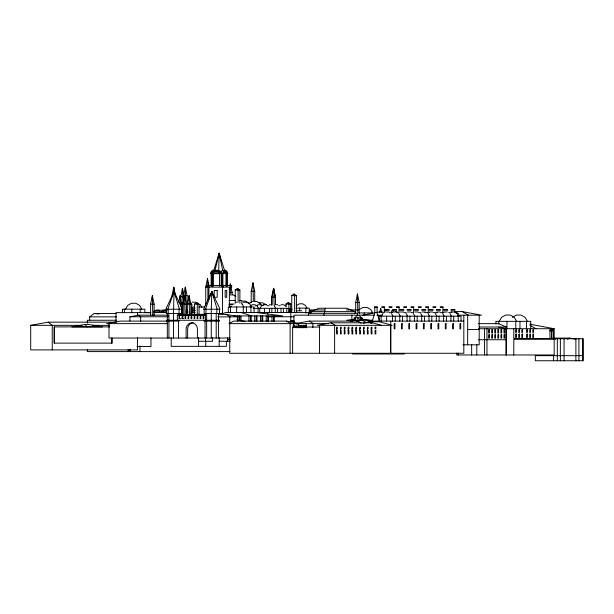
<?xml version="1.0" encoding="UTF-8"?>
<svg xmlns="http://www.w3.org/2000/svg" width="614" height="614" viewBox="0 0 614 614"><rect width="100%" height="100%" fill="white"/><g stroke="black" fill="none" stroke-linecap="round" stroke-linejoin="round"><path stroke-width="0.92" d="M160.062 312.557L159.341 310.231L156.301 310.231L153.899 311.39M161.582 312.557L161.582 311.782L164.782 310.231M205.736 305.78L205.736 287.068L207.494 278.595L209.067 286.224M211.17 286.224L211.17 273.606L212.099 272.639M211.446 286.224L211.446 273.606L211.968 273.606L211.968 286.224M211.7 286.224L211.7 273.606M212.329 286.224L212.329 273.606L214.271 273.614M213.434 286.231L213.434 273.606L212.329 273.606M226.32 286.224L226.589 273.575L226.589 286.224M229.59 306.977L229.59 306.202L231.424 306.202M290.061 311.367L291.427 312.042L291.427 312.549L289.708 312.549M390.765 321.099L390.765 353.28M293.952 327.669L293.96 324.814M293.968 322.91L293.976 321.007L290.952 321.007M218.661 272.831L219.144 253.252L224.586 270.536L223.036 270.29L220.257 271.641M213.066 295.096L211.807 291.558L203.541 309.241L220.065 309.241L211.807 291.558L211.201 313.478M152.234 298.519L152.364 295.695L154.114 304.16L154.114 315.458M173.678 289.079L173.762 287.198L175.52 295.664M179.979 298.519L180.117 295.695L181.867 304.16L181.867 314.514M182.358 291.159L182.496 288.334L183.893 295.111M184.423 299.455L184.607 295.695L186.357 304.16L186.357 314.514M185.244 289.048L185.328 287.168L187.078 295.641L187.078 304.107M189.005 297.575L189.089 295.695L190.839 304.16L190.839 314.514M207.402 280.483L207.494 278.595L207.847 286.124M230.288 285.886L230.373 283.998L230.726 285.694M252.868 284.712L252.96 282.831L254.71 291.305L254.71 301.651M273.383 291.136L273.522 288.319L275.272 296.785M273.614 291.627L273.752 288.803L275.502 297.276L275.502 304.805M357.34 295.879L357.432 293.999L359.182 302.472L359.182 313.762M380.534 310.277L380.626 308.389L381.501 312.626M218.584 255.984L219.144 253.252L220.894 260.528M150.614 315.458L150.614 304.16L152.364 295.695L152.771 315.458M172.012 295.664L173.762 287.198L174.038 292.84M178.712 302.472L180.117 295.695L180.524 306.048M180.739 299.624L180.739 296.8L182.496 288.334L182.895 302.449M183.578 302.226L183.578 295.641L185.328 287.168L185.735 301.282M187.224 314.514L187.339 304.16L189.089 295.695L189.496 314.514M229.321 289.079L229.674 287.39M230.027 285.694L230.373 283.998L230.78 295.296M251.21 302.595L251.21 291.305L252.96 282.831L253.367 301.651M271.994 304.805L271.994 297.276L273.752 288.803L274.151 305.741M355.683 312.818L355.683 302.472L357.432 293.999L357.832 312.818M379.751 312.626L380.626 308.389L380.803 312.158M222.69 270.536L219.144 253.252L214.992 270.567L217.947 270.337L221.37 271.695M372.376 321.099L374.793 312.633L374.793 307.553M325.343 308.236L324.322 313.324M173.271 294.213L174.077 291.558L182.335 309.241L165.811 309.241L174.077 291.558L175.65 295.979M210.725 295.096L211.807 291.558L217.187 309.241M214.071 271.119L213.703 270.551L219.144 253.252M167.775 309.241L174.077 291.558L179.457 309.241M205.506 309.241L211.807 291.558M125.509 309.164L127.689 305.419L131.465 303.255L135.832 303.255L139.616 305.419L141.796 309.164M260.014 308.328L261.349 306.048L263.652 304.736L266.484 304.736M355.329 317.791L356.105 316.463L357.455 315.696M381.455 316.179L383.006 313.524M499.236 321.337L501.569 317.354L505.606 315.051L510.265 315.051L514.302 317.354L516.635 321.337M212.751 272.762L213.027 272.462A6.033 5.372 89.9 0 1 219.121 271.879M179.695 318.559L179.311 314.752L178.927 318.559L180.447 318.559M179.679 315.174L182.327 314.752L182.711 315.174M182.327 314.752L181.944 318.559L183.471 318.559M185.351 314.752L184.96 318.559L185.735 318.559L185.72 315.174L183.087 314.752L182.711 318.559M185.72 315.174L188.368 314.752L188.751 315.174L188.736 318.559L187.984 318.559L188.368 314.752M188.736 315.174L191.384 314.752L191.768 315.174L191.768 318.559L191 318.559L191.384 314.752M191.752 315.174L194.4 314.752L194.784 315.174L194.784 318.559L194.016 318.559L194.4 314.752M194.776 315.174L197.424 314.752L197.808 315.174L197.808 318.559L197.04 318.559L197.424 314.752M197.792 315.174L200.44 314.752L200.824 315.174L200.824 318.559L200.057 318.559L200.44 314.752M200.809 315.174L203.457 314.752L203.84 315.174L203.84 318.559L203.073 318.559L203.457 314.752M203.825 315.174L205.053 314.752L205.437 315.174L205.421 320.255M214.309 271.127L214.877 270.636M89.698 320.255L89.698 316.87L94.188 313.478L116.138 313.478M181.214 303.316L182.381 302.472L183.548 303.316M187.224 304.16L188.391 303.316M194.408 314.514L194.408 304.16L196.741 302.472L199.074 304.16L199.074 314.514M235.223 303.216L235.223 290.038L237.557 288.342L239.89 290.038L239.89 303.216M291.742 295.633L294.075 293.937L296.409 295.633L296.409 312.572L291.742 312.572L291.742 295.633L296.409 295.633M286.024 306.877L286.024 304.053L288.357 302.357L290.698 304.053L290.698 312.518M296.7 305.381L299.463 303.8L302.648 303.8L305.404 305.381L307 308.113M248.931 303.454L252.5 301.42M250.013 306.048L252.316 304.736L254.971 304.736L257.274 306.048L258.609 308.328M255.785 306.048L258.087 304.736L260.75 304.736L262.285 305.611L263.866 304.736M359.489 309.433L363.035 307.414L367.126 307.414L370.664 309.433L372.713 312.933M512.329 317.354L516.366 315.051L521.033 315.051L525.07 317.354L527.395 321.337M567.566 339.258L569.708 338.091L575.94 339.258M213.703 270.551L214.171 270.313M310.768 313.324L310.768 311.628L319.088 308.236L346.703 308.236L355.022 311.628L355.022 313.324M177.339 320.255L177.339 315.174L179.311 314.752M363.242 323.286L368.722 321.751L379.398 321.751L392.185 325.336L317.254 325.336L330.923 322.795L372.445 322.795L370.633 323.302M362.843 315.22L374.855 312.841M376.697 312.472L382.238 311.375M384.088 311.006L385.937 310.638M295.518 323.639L309.187 321.099L357.486 321.099L362.168 320.232L365.913 322.373M448.704 312.633L451.965 312.027M137.513 337.616L137.513 349.896L30.7 349.896L30.7 325.336L48.207 322.158L116.184 322.158M129.907 321.007L129.907 316.77L138.657 315.182L168.198 315.182M85.2 324.491L71.861 326.871L102.354 326.871L89.015 324.491L85.2 324.491L87.096 326.871M355.598 318.95L346.841 320.255L372.598 320.232M214.171 270.613A6.884 3.124 -89.9 0 0 210.418 273.606L213.112 273.598M144.735 312.618L150.468 312.61M192.297 312.61L195.168 312.603M225.745 273.575L227.502 273.575L225.967 273.583L225.967 286.224M205.736 287.068L209.244 287.068M235.223 290.038L239.89 290.038M251.21 291.305L254.71 291.305M229.344 292.471L232.123 292.471L232.123 295.296M183.578 295.641L187.078 295.641M180.739 296.8L182.895 296.8M271.994 297.276L275.502 297.276M229.022 300.538L235.346 300.538M239.836 300.538L241.793 300.538L241.793 304.007M242.668 301.098L245.5 301.098L249.284 303.255M254.994 301.42L256.614 301.42L260.183 303.454L261.418 305.565M191.982 302.18L195.689 302.18M236.029 302.241L236.989 302.241M243.228 302.241L246.736 302.241L249.775 303.976L251.533 306.977M355.683 302.472L359.182 302.472M258.763 302.832L262.769 302.832L266.246 304.813M229.367 304.007L234.087 304.007M286.024 304.053L290.698 304.053M150.614 304.16L154.114 304.16M180.524 304.16L186.357 304.16M187.339 304.16L190.839 304.16M194.408 304.16L199.074 304.16M228.868 304.651L232.698 304.651M269.423 304.736L271.25 304.736M276.108 304.736L277.858 304.736M280.974 304.736L283.63 304.736L285.932 306.048M267.197 305.695L268.986 305.695M278.833 305.695L280.222 305.695M193.594 306.701L194.009 306.701M374.471 306.701L377.395 306.701M381.778 306.701L384.702 306.701M389.076 306.701L392.008 306.701M396.383 306.701L399.315 306.701M403.69 306.701L406.621 306.701M410.996 306.701L413.92 306.701M418.303 306.701L421.227 306.701M425.602 306.701L428.534 306.701M432.908 306.701L435.84 306.701M440.215 306.701L443.147 306.701M199.036 306.977L204.769 306.977M374.471 307.553L377.395 307.553M381.778 307.553L384.702 307.553M389.076 307.553L392.008 307.553M396.383 307.553L399.315 307.553M403.69 307.553L406.621 307.553M410.996 307.553L413.92 307.553M418.303 307.553L421.227 307.553M425.602 307.553L428.534 307.553M432.908 307.553L435.84 307.553M440.215 307.553L443.147 307.553M191.721 308.09L195.175 308.09M296.101 308.113L309.218 308.113L309.218 313.178M253.467 308.328L289.163 308.328L289.163 312.534M290.046 309.272L292.241 309.272M385.224 309.448L389.284 309.448M392.523 309.448L396.59 309.448M399.829 309.448L403.897 309.448M407.136 309.448L411.196 309.448M414.442 309.448L418.502 309.448M421.749 309.448L425.809 309.448M429.056 309.448L433.116 309.448M436.354 309.448L440.422 309.448M443.661 309.448L447.721 309.448M450.968 309.448L455.028 309.448M309.471 309.932L324.407 309.932M346.365 309.932L358.668 309.932M156.301 310.231L166.701 310.231M191.829 310.231L195.014 310.231M163.009 310.231L167.062 310.231M186.034 310.231L187.554 310.231M191.982 310.231L195.267 310.231M385.224 310.293L389.284 310.293M392.523 310.293L396.59 310.293M399.829 310.293L403.897 310.293M407.136 310.293L411.196 310.293M414.442 310.293L418.502 310.293M421.749 310.293L425.809 310.293M429.056 310.293L433.116 310.293M436.354 310.293L440.422 310.293M443.661 310.293L447.721 310.293M450.968 310.293L455.028 310.293M289.693 310.845L291.573 310.845M296.27 310.845L301.904 310.845M309.41 310.845L311.29 310.845M310.768 311.628L355.022 311.628M454.406 311.574L462.112 311.574L481.476 315.174L457.453 315.174M153.968 311.782L166.801 311.782M186.142 311.782L187.976 311.782L186.372 311.006M191.791 311.782L194.546 311.782M385.569 311.989L388.938 311.989M392.876 311.989L396.237 311.989M400.182 311.989L403.544 311.989M407.481 311.989L410.85 311.989M414.788 311.989L418.157 311.989M422.094 311.989L425.464 311.989M429.401 311.989L432.763 311.989M436.707 311.989L440.069 311.989M444.014 311.989L447.376 311.989M451.313 311.989L454.682 311.989M289.708 312.042L291.427 312.042M371.654 312.334L372.483 312.334M150.975 312.633L115.969 312.633L115.969 322.043M153.738 312.633L166.801 312.557M186.142 312.557L187.976 312.557M191.791 312.557L194.546 312.557M374.793 312.633L377.073 312.633L379.49 321.099M382.1 312.633L384.379 312.633L384.379 307.553M389.399 312.633L391.686 312.633M396.705 312.633L398.993 312.633L398.993 307.553M404.012 312.633L406.299 312.633M411.319 312.633L413.598 312.633L413.598 307.553M418.625 312.633L420.905 312.633M424.949 312.633L429.7 312.633M433.231 312.633L437.298 312.633M440.537 312.633L443.953 312.633M358.829 312.933L371.102 312.933M455.803 312.879L457.3 312.879L458.773 313.716M218.024 313.57L222.475 313.57L225.937 312.534L290.798 312.534L290.798 322.212M180.762 314.33L205.283 314.33M218.492 314.33L226.036 314.33L239.706 316.87L217.87 316.87M256.406 312.534L282.663 315.926L233.98 315.926M177.339 315.174L205.437 315.174L205.053 313.478M374.248 315.174L293.945 315.174L293.945 322.373M376.881 315.174L381.893 315.174M89.698 316.87L116.553 316.87M129.907 316.77L168.336 316.77M267.727 316.77L272.34 316.77M274.189 316.77L290.798 316.77M116.737 320.255L87.326 320.255L87.326 323.102M300.069 323.639L286.4 321.099L233.581 321.099L228.968 323.639L328.782 323.639M368.131 321.099L463.823 321.099M167.691 323.639L106.729 323.639L120.398 321.099L179.073 321.099L179.073 320.255M478.291 323.639L498.714 323.639L506.258 327.032L506.258 354.976M30.7 325.336L81.946 325.336M92.484 325.336L109.729 325.336M109.622 326.894L54.185 326.894L54.185 343.119L112.293 343.119L112.293 338.038M320.04 327.032L292.625 327.032L292.625 353.28M479.342 327.032L506.258 327.032M478.529 328.72L554.173 328.72L554.173 338.46M336.602 328.897L337.37 328.897L337.37 327.208L336.602 327.208L336.602 333.978L337.37 333.978L337.37 330.593L336.602 330.593M340.448 328.897L341.215 328.897L341.215 327.208L340.448 327.208L340.448 333.978L341.215 333.978L341.215 330.593L340.448 330.593M344.293 328.897L345.06 328.897L345.06 327.208L344.293 327.208L344.293 333.978L345.06 333.978L345.06 330.593L344.293 330.593M348.138 328.897L348.906 328.897L348.906 327.208L348.138 327.208L348.138 333.978L348.906 333.978L348.906 330.593L348.138 330.593M351.983 328.897L352.751 328.897L352.751 327.208L351.983 327.208L351.983 333.978L352.751 333.978L352.751 330.593L351.983 330.593M355.828 328.897L356.596 328.897L356.596 327.208L355.828 327.208L355.828 333.978L356.596 333.978L356.596 330.593L355.828 330.593M359.674 328.897L360.441 328.897L360.441 327.208L359.674 327.208L359.674 333.978L360.441 333.978L360.441 330.593L359.674 330.593M363.519 328.897L364.286 328.897L364.286 327.208L363.519 327.208L363.519 333.978L364.286 333.978L364.286 330.593L363.519 330.593M367.364 328.897L368.131 328.897L368.131 327.208L367.364 327.208L367.364 333.978L368.131 333.978L368.131 330.593L367.364 330.593M371.209 328.897L371.977 328.897L371.977 327.208L371.209 327.208L371.209 333.978L371.977 333.978L371.977 330.593L371.209 330.593M467.661 329.572L479.196 329.572M551.479 338.46L551.479 330.839L549.975 330.839L549.891 330.401M553.406 338.46L553.406 330.839L551.894 330.839L551.587 329.994M230.089 338.038L109 338.038L109 323.639M554.588 338.091L569.708 338.091M554.526 338.728L583.3 338.728L583.3 360.748L535.331 360.748L535.331 355.667L582.632 355.667M227.648 339.573L230.334 339.573M478.529 339.734L506.113 339.734M198.575 341.269L212.628 341.269L212.628 337.623M219.206 341.269L230.334 341.269M462.902 344.815L479.196 344.815L479.196 315.174M136.93 346.511L150.975 346.511L150.975 338.038M230.058 351.592L87.326 351.592L87.326 349.688M352.543 353.971L404.319 353.971M210.418 273.606L222.89 273.621L222.89 286.224M290.169 312.557L311.16 312.595M291.12 316.793L293.983 316.801M291.182 320.976L294.022 320.992M94.188 313.478L98.892 314.007M360.855 318.95L369.62 320.255M529.798 324.192L554.173 328.72M236.851 319.848L245.339 321.421M391.525 310.653L393.397 311.022M395.27 311.39L397.151 311.766M498.568 327.032L506.113 328.72L506.113 354.976M368.722 321.751L381.501 325.336M241.033 312.534L251.901 315.926M358.967 318.896L361.93 320.255M454.552 311.989L457.246 313.524L458.796 316.179M359.006 315.696L360.357 316.463L361.132 317.791M530.012 325.313L535.976 328.72M462.112 311.574L468.405 315.174M357.486 321.099L361.193 323.217M330.923 322.795L335.367 325.336M309.187 321.099L313.624 323.639M286.4 321.099L290.844 323.639M232.783 294.628L235.807 296.355M226.036 314.33L230.48 316.87M391.087 311.544L392.668 312.511M190.14 302.894L191.898 304.16L191.898 314.514M138.657 315.182L140.683 316.77L140.683 321.475M48.207 322.158L52.244 325.336L52.244 349.896M204.216 314.752L204.6 315.174M201.192 314.752L201.576 315.174M198.176 314.752L198.56 315.174M195.16 314.752L195.544 315.174M192.136 314.752L192.527 315.174M189.12 314.752L189.503 315.174M186.103 314.752L186.487 315.174M183.087 314.752L183.471 315.174M180.063 314.752L180.447 315.174M178.858 315.174L178.474 313.478M220.741 271.334L221.708 273.575L221.738 286.224M449.939 313.524L451.49 316.179M442.633 313.524L444.191 316.179M435.326 313.524L436.884 316.179M428.019 313.524L429.577 316.179M420.72 313.524L422.271 316.179M413.414 313.524L414.964 316.179M406.107 313.524L407.658 316.179M398.801 313.524L400.359 316.179M391.494 313.524L393.052 316.179M274.381 306.048L275.717 308.328M242.154 303.976L243.911 306.977M200.126 304.344L201.868 307.338M290.744 309.272L291.243 310.845M226.313 272.731L226.175 272.432A6.033 2.74 90 0 0 223.957 271.135M294.075 293.937L294.62 295.633L294.62 312.572M288.357 302.357L288.902 304.053L288.902 312.518M237.557 288.342L238.094 290.038L238.094 302.272M196.741 302.472L197.278 304.16L197.278 314.514M182.381 302.472L182.918 304.16L182.918 314.514M231.079 287.39L232.123 292.471M273.652 291.136L273.522 288.319L271.772 296.785L271.772 305.258M174.146 293.423L174.077 291.558L173.47 313.478M582.632 338.728L582.632 360.748M578.918 338.728L578.918 360.748M575.878 338.728L575.878 360.748M564.066 338.728L564.066 360.748M560.359 338.728L560.359 360.748M557.312 338.728L557.312 360.748M554.173 339.312L554.173 354.976L456.709 354.976L456.709 353.073M553.598 355.667L553.598 360.748M551.894 338.46L551.863 330.839A1.696 0.767 -90 0 1 552.638 329.15A1.696 0.767 -90 0 1 553.406 330.839M549.975 338.46L549.944 330.839A1.696 0.767 -90 0 1 550.712 329.15A1.696 0.767 -90 0 1 551.479 330.839M530.734 328.72L530.734 321.337L495.905 321.337L495.905 324.108M526.536 321.337L526.536 328.72M519.966 321.337L519.966 328.72M515.768 321.337L515.768 328.72M514.555 338.46L514.555 339.312M513.803 328.72L513.803 338.46L555.309 338.46L555.309 339.312L513.803 339.312L513.803 354.976M506.987 321.337L506.987 328.72M498.76 321.337L498.76 324.108M486.963 328.72L486.963 354.976M484.569 328.72L484.569 354.976M476.802 344.324L476.802 354.976M471.652 344.324L471.652 354.976M467.661 315.174L467.661 344.815M463.823 315.174L463.823 353.28L229.736 353.28L229.736 316.87M461.022 321.099L461.022 316.179L379.229 316.179L379.229 321.099M458.221 316.179L458.221 321.099M458.213 353.073L458.213 354.976M453.715 316.179L453.715 321.099M450.922 316.179L450.922 321.099M446.409 316.179L446.409 321.099M443.615 316.179L443.615 321.099M442.824 307.553L442.824 312.633M439.102 316.179L439.102 321.099M436.308 316.179L436.308 321.099M431.796 316.179L431.796 321.099M429.002 316.179L429.002 321.099M428.211 307.553L428.211 312.633M424.497 316.179L424.497 321.099M421.695 316.179L421.695 321.099M417.19 316.179L417.19 321.099M414.396 316.179L414.396 321.099M409.883 316.179L409.883 321.099M407.09 316.179L407.09 321.099M402.577 316.179L402.577 321.099M399.783 316.179L399.783 321.099M395.27 316.179L395.27 321.099M392.476 316.179L392.476 321.099M390.673 325.336L390.673 353.28M386.62 316.179L386.62 321.099M381.133 316.179L381.133 321.099M377.073 307.553L377.073 312.633M364.248 312.933L364.248 315.703M362.245 319.433L362.245 317.791L354.217 317.791L354.217 319.433M360.84 317.791L360.84 319.433M357.916 317.791L357.916 319.433M357.402 315.212L357.402 313.324L308.389 313.324L308.389 315.212M355.168 317.791L355.168 319.433M351.853 315.174L351.853 319.671M334.622 325.336L334.622 353.28M324.031 313.324L324.031 315.212M319.533 325.336L319.533 353.28M312.887 323.639L312.887 327.469M306.094 323.639L306.094 327.469M305.864 308.113L305.864 313.178M299.686 308.113L299.686 310.646M298.534 323.639L298.534 327.239M297.022 323.639L297.022 327.239M293.945 325.075L293.945 327.769M293.392 323.639L293.392 327.032M290.391 310.323L290.391 310.845M290.107 323.639L290.107 353.28M286.776 308.328L286.776 312.534M283.392 308.328L283.392 312.534M280.997 308.328L280.997 312.534M277.612 308.328L277.612 312.534M275.226 308.328L275.226 312.534M274.258 315.926L274.258 321.322M273.491 315.926L273.491 321.322M271.979 315.926L271.979 321.322M271.841 308.328L271.841 312.534M269.446 308.328L269.446 312.534M268.495 315.926L268.495 321.322M267.727 312.534L267.727 314.268M267.727 315.926L267.727 321.322M266.215 315.926L266.215 321.322M264.434 308.328L264.434 312.534M262.723 315.926L262.723 321.322M261.955 315.926L261.955 321.322M260.451 315.926L260.451 321.322M259.745 308.328L259.745 312.534M258.118 308.328L258.118 312.534M256.959 315.926L256.959 321.322M256.192 315.926L256.192 321.322M254.68 315.926L254.68 321.322M254.042 312.534L254.042 306.977L228.301 306.977L228.301 312.534M251.195 315.926L251.195 321.322M250.888 306.977L250.888 312.534M250.42 315.926L250.42 321.322M248.916 315.926L248.916 321.322M246.421 306.977L246.421 312.534M243.259 306.977L243.259 312.534M241.033 316.302L241.033 321.007M239.874 315.926L239.874 320.416M239.107 315.926L239.107 320.416M237.595 315.926L237.595 320.416M237.426 316.87L237.426 321.099M236.651 306.977L236.651 312.534M230.45 306.977L230.45 312.534M229.398 287.129L229.398 306.893M227.648 337.723L227.648 341.269M227.119 273.575L227.119 286.224M226.85 273.583L226.85 286.224M226.366 341.269L226.366 346.35L171.199 346.35L171.199 337.846M223.22 285.433L223.22 287.129M222.475 287.129L222.475 314.414M222.007 273.575L222.007 286.224M221.209 273.575L221.209 286.224M219.474 273.575L219.474 286.224M219.474 309.241L219.474 313.478L204.132 313.478L204.132 309.241M219.206 337.623L219.206 346.35M218.561 313.478L218.561 338.038M216.796 309.241L216.796 313.478M216.796 320.255L216.796 321.099M216.205 313.478L216.205 338.038M211.27 313.478L211.27 338.038M211.201 320.255L211.201 321.099M208.898 287.129L208.898 299.363M207.893 287.068L207.893 300.238M206.649 313.478L206.649 338.038M205.959 309.241L205.959 313.478M205.959 320.255L205.959 321.099M205.736 341.269L205.736 346.35M205.467 337.623L205.467 341.269M205.053 321.099L205.053 338.038M204.132 320.255L204.132 321.099L219.474 321.099L219.474 320.255L166.409 320.255L166.409 321.099M198.575 337.57L198.575 346.35M197.424 338.038L197.424 329.15A6.355 5.656 -90 0 0 191.76 322.795A6.355 5.656 -90 0 0 186.103 329.15L186.103 338.038M192.75 308.09L192.75 310.692M187.638 338.038L187.638 329.15A6.355 5.656 -90 0 1 193.303 322.795M185.006 314.514L184.607 295.695L182.857 304.16L182.857 314.514M181.744 309.241L181.744 313.478L166.409 313.478L166.409 309.241M180.831 313.478L180.831 315.174M179.073 309.241L179.073 313.478M178.474 321.099L178.474 338.038M173.539 313.478L173.539 338.038M173.47 320.255L173.47 321.099M168.919 313.478L168.919 338.038M168.228 309.241L168.228 313.478M168.228 320.255L168.228 321.099M167.323 313.478L167.323 338.038M144.843 312.633L144.843 309.164L122.462 309.164L122.462 312.633M140.238 309.164L140.238 312.633M139.969 345.843L139.969 351.592M137.513 312.633L137.513 315.458M131.78 309.164L131.78 312.633M130.168 349.673L130.168 351.592M129.017 349.896L129.017 351.592M128.119 349.896L128.119 351.592M124.412 309.164L124.412 312.633M111.525 338.038L111.525 343.119M54.316 326.894L54.316 343.119M293.239 325.451A3.385 3.016 -90 0 1 294.804 325.451M293.254 325.336A3.385 3.016 -90 0 1 296.171 327.845M303.585 327.845A3.385 1.535 -90 0 1 305.074 325.336A3.385 1.535 -90 0 1 306.555 327.845M299.739 327.845A3.385 1.535 90 0 1 301.228 325.336A3.385 1.535 90 0 1 302.71 327.845M306.317 326.326A3.385 1.535 -90 0 1 306.639 325.788M302.226 327.032A3.385 1.535 -90 0 1 303.761 325.366A3.385 1.535 -90 0 1 305.043 327.845M298.227 327.845A3.385 1.535 90 0 1 299.716 325.336A3.385 1.535 90 0 1 301.205 327.845M356.35 321.299A2.709 2.418 90 0 1 358.768 321.299M350.31 321.299A2.709 2.418 90 0 1 352.728 321.299M221.355 273.629A6.884 6.132 89.9 0 0 210.786 273.606L227.878 273.575A6.884 3.124 90 0 0 222.491 273.575M211.753 271.856A6.033 2.74 -89.9 0 1 212.183 271.419M223.435 272.432L226.934 272.432A6.033 2.74 90 0 0 223.435 272.432M212.644 272.462L212.367 272.762L219.774 272.777L219.505 272.47A6.033 5.372 89.9 0 0 212.644 272.462M231.678 285.433L206.619 285.433L206.619 287.129L231.678 287.129L231.678 285.433M217.195 290.514L214.179 290.514L214.179 297.291L217.195 297.291L217.195 290.514M226.704 290.514L225.169 290.514L225.169 297.291L226.704 297.291L226.704 290.514M394.94 323.747L394.173 323.747L394.173 328.828L394.94 328.828L394.94 323.747M402.247 323.747L401.479 323.747L401.479 328.828L402.247 328.828L402.247 323.747M409.553 323.747L408.786 323.747L408.786 328.828L409.553 328.828L409.553 323.747M416.86 323.747L416.092 323.747L416.092 328.828L416.86 328.828L416.86 323.747M424.167 323.747L423.391 323.747L423.391 328.828L424.167 328.828L424.167 323.747M431.465 323.747L430.698 323.747L430.698 328.828L431.465 328.828L431.465 323.747M438.772 323.747L438.005 323.747L438.005 328.828L438.772 328.828L438.772 323.747M446.079 323.747L445.311 323.747L445.311 328.828L446.079 328.828L446.079 323.747M453.385 323.747L452.618 323.747L452.618 328.828L453.385 328.828L453.385 323.747M460.692 323.747L459.917 323.747L459.917 328.828L460.692 328.828L460.692 323.747M375.822 327.208L375.054 327.208L375.054 328.897L375.822 328.897L375.822 327.208M489.381 329.672L488.614 329.672L488.614 333.057L489.381 333.057L489.381 329.672M492.459 329.672L491.691 329.672L491.691 333.057L492.459 333.057L492.459 329.672M495.536 329.672L494.769 329.672L494.769 333.057L495.536 333.057L495.536 329.672M498.606 329.672L497.839 329.672L497.839 333.057L498.606 333.057L498.606 329.672M501.684 329.672L500.917 329.672L500.917 333.057L501.684 333.057L501.684 329.672M504.762 329.672L503.994 329.672L503.994 333.057L504.762 333.057L504.762 329.672M516.405 329.887L515.637 329.887L515.637 332.427L516.405 332.427L516.405 329.887M519.482 329.887L518.715 329.887L518.715 332.427L519.482 332.427L519.482 329.887M522.56 329.887L521.793 329.887L521.793 332.427L522.56 332.427L522.56 329.887M527.388 329.887L526.62 329.887L526.62 332.427L527.388 332.427L527.388 329.887M530.465 329.887L529.698 329.887L529.698 332.427L530.465 332.427L530.465 329.887M533.543 329.887L532.775 329.887L532.775 332.427L533.543 332.427L533.543 329.887M375.822 330.593L375.054 330.593L375.054 333.978L375.822 333.978L375.822 330.593M516.405 334.116L515.637 334.116L515.637 337.508L516.405 337.508L516.405 334.116M519.482 334.116L518.715 334.116L518.715 337.508L519.482 337.508L519.482 334.116M522.56 334.116L521.793 334.116L521.793 337.508L522.56 337.508L522.56 334.116M527.388 334.116L526.62 334.116L526.62 337.508L527.388 337.508L527.388 334.116M530.465 334.116L529.698 334.116L529.698 337.508L530.465 337.508L530.465 334.116M533.543 334.116L532.775 334.116L532.775 337.508L533.543 337.508L533.543 334.116M489.381 334.753L488.614 334.753L488.614 338.137L489.381 338.137L489.381 334.753M492.459 334.753L491.691 334.753L491.691 338.137L492.459 338.137L492.459 334.753M495.536 334.753L494.769 334.753L494.769 338.137L495.536 338.137L495.536 334.753M498.606 334.753L497.839 334.753L497.839 338.137L498.606 338.137L498.606 334.753M501.684 334.753L500.917 334.753L500.917 338.137L501.684 338.137L501.684 334.753M504.762 334.753L503.994 334.753L503.994 338.137L504.762 338.137L504.762 334.753"/></g></svg>
